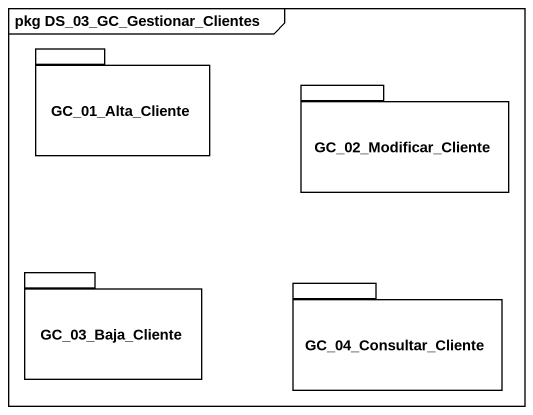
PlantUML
@startuml
mainframe pkg DS_03_GC_Gestionar_Clientes
package GC_01_Alta_Cliente {
}
package GC_02_Modificar_Cliente {
}
package GC_03_Baja_Cliente {
}
package GC_04_Consultar_Cliente {
}
@enduml
